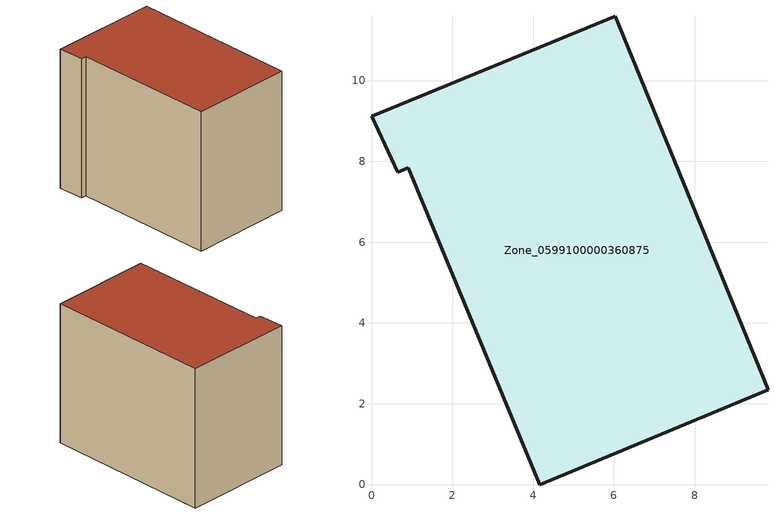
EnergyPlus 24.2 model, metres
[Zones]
Zone_0599100000360875
 floor ground (C_G): 4.17,0 0.91,7.84 0.65,7.73 0,9.12 6.03,11.59 9.81,2.34 z0
 wall outside (C_F): 0.91,7.84 4.17,0 9.81,2.34 6.03,11.59 0,9.12 0.65,7.73 0.91,7.84 z0:8.44
 roof outside (C_R): 6.03,11.59 0,9.12 0.65,7.73 0.91,7.84 4.17,0 9.81,2.34 z8.44
[BUILDING]
Pand.0599100000360875: North Axis=0; Terrain=City; Loads Convergence Tolerance Value=0.04; Temperature Convergence Tolerance Value=0.4; Solar Distribution=FullExterior; Maximum Number of Warmup Days=25; Minimum Number of Warmup Days=1
[Site:Location]
Rotterdam.The.Hague.AP_ZH_NLD Design_Conditions: Latitude=51.96; Longitude=4.45; Time Zone=1; Elevation=-4.5
[SITE:GROUNDTEMPERATURE:BUILDINGSURFACE]
18, 18, 18, 18, 18, 18, 18, 18, 18, 18, 18, 18
[MATERIAL] Thermal Absorptance=0.9; Solar Absorptance=0.7; Visible Absorptance=0.7
Name | Roughness | Thickness | Conductivity | Density | Specific Heat
G.TI.1992-2005 | MediumSmooth | 0.15 | 0.06 | 540 | 1210
F.TI.1992-2005 | Rough | 0.3 | 0.12 | 1920 | 840
R.TI.1992-2005 | MediumRough | 0.2 | 0.08 | 1500 | 1000
[CONSTRUCTION]
C_G: G.TI.1992-2005
C_F: F.TI.1992-2005
C_R: R.TI.1992-2005
[ZONE]
Zone_0599100000360875: Type=1; Multiplier=1; Ceiling Height=Autocalculate; Volume=Autocalculate; Floor Area=autocalculate; Part of Total Floor Area=Yes
[ZONEINFILTRATION:DESIGNFLOWRATE]
Infil_Zone_0599100000360875: Zone or ZoneList or Space or SpaceList=Zone_0599100000360875; Schedule=AlwaysOn; Design Flow Rate Calculation Method=Flow/Area; Flow Rate per Floor Area=0.0015; Constant Term Coefficient=1; Temperature Term Coefficient=0; Velocity Term Coefficient=0; Velocity Squared Term Coefficient=0
[HVACTEMPLATE:ZONE:IDEALLOADSAIRSYSTEM]
Zone_0599100000360875: Maximum Heating Supply Air Temperature=50; Minimum Cooling Supply Air Temperature=13; Maximum Heating Supply Air Humidity Ratio=0.0156; Minimum Cooling Supply Air Humidity Ratio=0.0077; Heating Limit=NoLimit; Cooling Limit=NoLimit; Dehumidification Control Type=ConstantSensibleHeatRatio; Cooling Sensible Heat Ratio=0.7; Dehumidification Setpoint=60; Humidification Control Type=None; Humidification Setpoint=30; Outdoor Air Method=None; Outdoor Air Flow Rate per Person=0.00944; Outdoor Air Flow Rate per Zone Floor Area=0; Outdoor Air Flow Rate per Zone=0; Demand Controlled Ventilation Type=None; Outdoor Air Economizer Type=NoEconomizer; Heat Recovery Type=None; Sensible Heat Recovery Effectiveness=0.7; Latent Heat Recovery Effectiveness=0.65
[ZONECONTROL:THERMOSTAT]
ThermostatControl_Zone_0599100000360875: Zone or ZoneList=Zone_0599100000360875; Control Type Schedule=DualSetpointControlType; Control 1=Thermostat_Zone_0599100000360875; Temperature Difference Between Cutout And Setpoint=0
[THERMOSTATSETPOINT:DUALSETPOINT]
Thermostat_Zone_0599100000360875: Heating Setpoint Temperature Schedule=HeatingSetpoint_Zone_0599100000360875; Cooling Setpoint Temperature Schedule=CoolingSetpoint_Zone_0599100000360875
[SCHEDULE:COMPACT]
HeatingSetpoint_Zone_0599100000360875: Through: 12/31, For: AllDays, Until: 24:00, 21
CoolingSetpoint_Zone_0599100000360875: Through: 12/31, For: AllDays, Until: 24:00, 24
DualSetpointControlType: Through: 12/31, For: AllDays, Until: 24:00, 4
AlwaysOn: Through: 12/31, For: AllDays, Until: 24:00, 1
